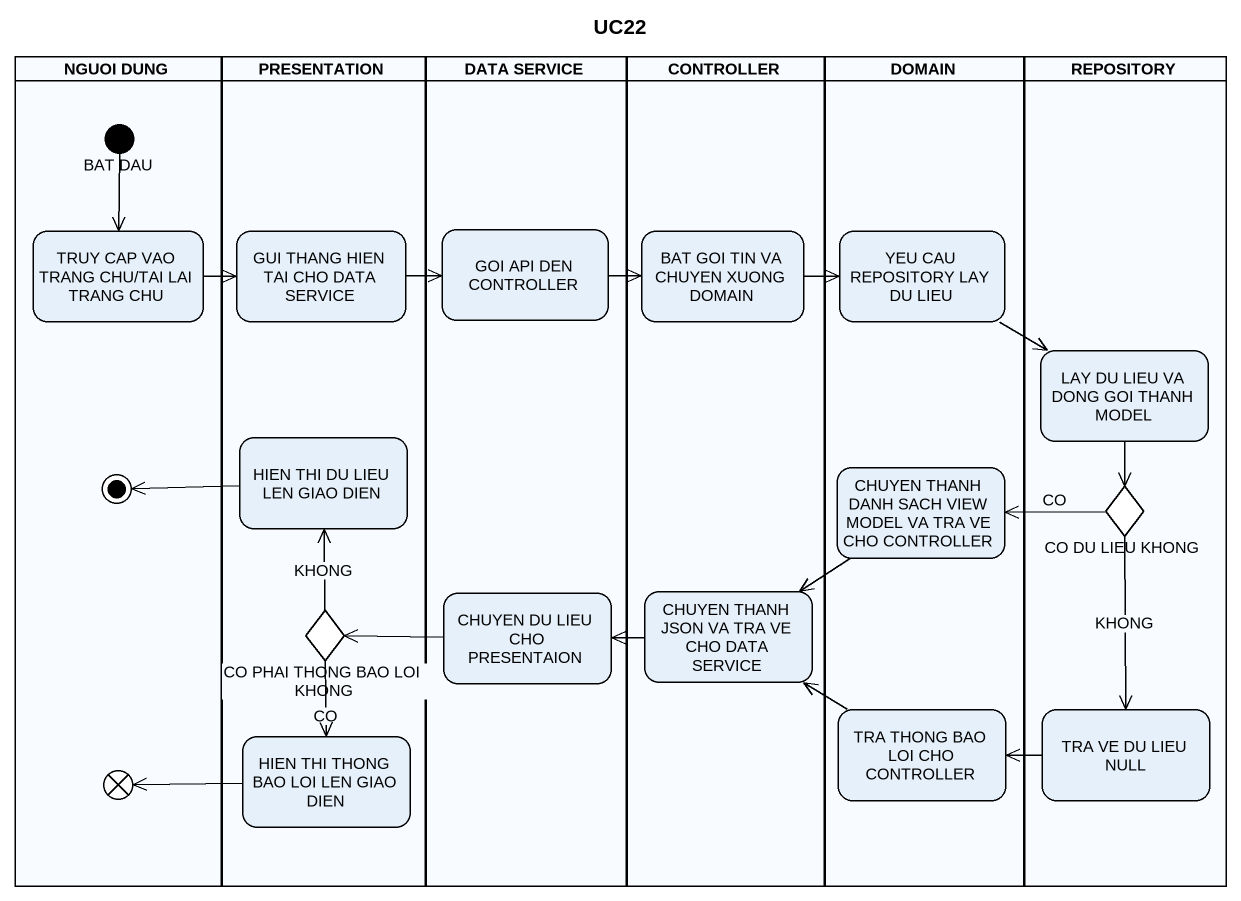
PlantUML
@startuml
title UC22
hide empty description
state "NGUOI DUNG" as NGUOI_DUNG <<partition>> {
  state "BAT DAU" as BAT_DAU <<start>>
  state "TRUY CAP VAO TRANG CHU/TAI LAI TRANG CHU" as TRUY_CAP_VAO_TRANG_CHU_TAI
  state final1 <<end>>
  state flowfinal1 <<end>>
}
state PRESENTATION <<partition>> {
  state "GUI THANG HIEN TAI CHO DATA SERVICE" as GUI_THANG_HIEN_TAI_CHO_DATA
  state "HIEN THI DU LIEU LEN GIAO DIEN" as HIEN_THI_DU_LIEU_LEN_GIAO
  state "CO PHAI THONG BAO LOI KHONG" as CO_PHAI_THONG_BAO_LOI_KHONG <<choice>>
  state "HIEN THI THONG BAO LOI LEN GIAO DIEN" as HIEN_THI_THONG_BAO_LOI_LEN
}
state "DATA SERVICE" as DATA_SERVICE <<partition>> {
  state "GOI API DEN CONTROLLER" as GOI_API_DEN_CONTROLLER
  state "CHUYEN DU LIEU CHO PRESENTAION" as CHUYEN_DU_LIEU_CHO
}
state CONTROLLER <<partition>> {
  state "BAT GOI TIN VA CHUYEN XUONG DOMAIN" as BAT_GOI_TIN_VA_CHUYEN_XUONG
  state "CHUYEN THANH JSON VA TRA VE CHO DATA SERVICE" as CHUYEN_THANH_JSON_VA_TRA_VE
}
state DOMAIN <<partition>> {
  state "YEU CAU REPOSITORY LAY DU LIEU" as YEU_CAU_REPOSITORY_LAY_DU
  state "CHUYEN THANH DANH SACH VIEW MODEL VA TRA VE CHO CONTROLLER" as CHUYEN_THANH_DANH_SACH_VIEW
  state "TRA THONG BAO LOI CHO CONTROLLER" as TRA_THONG_BAO_LOI_CHO
}
state REPOSITORY <<partition>> {
  state "LAY DU LIEU VA DONG GOI THANH MODEL" as LAY_DU_LIEU_VA_DONG_GOI
  state "CO DU LIEU KHONG" as CO_DU_LIEU_KHONG <<choice>>
  state "TRA VE DU LIEU NULL" as TRA_VE_DU_LIEU_NULL
}
BAT_DAU --> TRUY_CAP_VAO_TRANG_CHU_TAI
TRUY_CAP_VAO_TRANG_CHU_TAI -right-> GUI_THANG_HIEN_TAI_CHO_DATA
GUI_THANG_HIEN_TAI_CHO_DATA -right-> GOI_API_DEN_CONTROLLER
GOI_API_DEN_CONTROLLER -right-> BAT_GOI_TIN_VA_CHUYEN_XUONG
BAT_GOI_TIN_VA_CHUYEN_XUONG -right-> YEU_CAU_REPOSITORY_LAY_DU
YEU_CAU_REPOSITORY_LAY_DU -right-> LAY_DU_LIEU_VA_DONG_GOI
LAY_DU_LIEU_VA_DONG_GOI --> CO_DU_LIEU_KHONG
HIEN_THI_DU_LIEU_LEN_GIAO -left-> final1
CHUYEN_THANH_DANH_SACH_VIEW --> CHUYEN_THANH_JSON_VA_TRA_VE
CO_DU_LIEU_KHONG -left-> CHUYEN_THANH_DANH_SACH_VIEW : CO
CO_DU_LIEU_KHONG --> TRA_VE_DU_LIEU_NULL : KHONG
CO_PHAI_THONG_BAO_LOI_KHONG -up-> HIEN_THI_DU_LIEU_LEN_GIAO : KHONG
CO_PHAI_THONG_BAO_LOI_KHONG --> HIEN_THI_THONG_BAO_LOI_LEN : CO
CHUYEN_DU_LIEU_CHO -left-> CO_PHAI_THONG_BAO_LOI_KHONG
CHUYEN_THANH_JSON_VA_TRA_VE -left-> CHUYEN_DU_LIEU_CHO
TRA_THONG_BAO_LOI_CHO -up-> CHUYEN_THANH_JSON_VA_TRA_VE
TRA_VE_DU_LIEU_NULL -left-> TRA_THONG_BAO_LOI_CHO
HIEN_THI_THONG_BAO_LOI_LEN -left-> flowfinal1
@enduml
